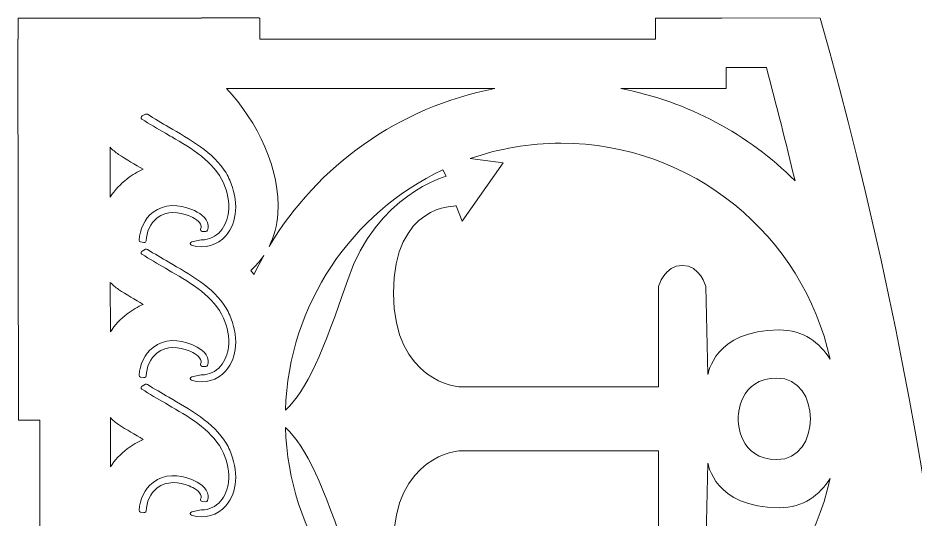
# Model space of a CAD drawing. Header units: millimetres. Extents: x -1460 to 1460, y -777 to 775.
# Drawn here: x -72.3 to 54.8, y 328.1 to 399.1 of the extents above; entities that cross this region are included whole.
import ezdxf

# ---------------------------------------------------------------- set-up
doc = ezdxf.new("R2010")
doc.units = ezdxf.units.MM
doc.header["$MEASUREMENT"] = 0
doc.layers.add('Camada 1', color=7, linetype='Continuous')

msp = doc.modelspace()

# ---------------------------------------------------------------- linework, layer by layer
at = {"layer": 'Camada 1', "color": 250, "lineweight": 20}
for points, knots in [([(41.3038, 85.1069), (41.3038, 85.1069), (41.3038, 85.1102), (41.3038, 85.1102), (41.3038, 85.1102), (41.3038, 85.1102), (41.5747, 85.1103), (41.5747, 85.1103), (41.5747, 85.1103), (70.9143, 189.7445), (70.824, 294.5182), (41.3038, 399.1147), (41.3038, 399.1147), (41.3038, 399.1147), (27.3329, 399.1216), (27.3329, 399.1216), (27.3329, 399.1216), (27.3329, 399.1216), (27.3349, 399.1147), (27.3349, 399.1147), (27.3349, 399.1147), (27.3349, 399.1147), (18.0011, 399.1147), (18.0011, 399.1147), (18.0011, 399.1147), (18.0011, 399.1147), (18.0011, 396.0999), (18.0011, 396.0999), (18.0011, 396.0999), (18.0011, 396.0999), (2.0593, 396.0999), (2.0593, 396.0999), (2.0593, 396.0999), (2.0593, 396.0999), (-8.4928, 396.0999), (-8.4928, 396.0999), (-8.4928, 396.0999), (-8.4928, 396.0999), (-32.083, 396.0999), (-32.083, 396.0999), (-32.083, 396.0999), (-32.083, 396.0999), (-38.0638, 396.0999), (-38.0638, 396.0999), (-38.0638, 396.0999), (-38.0638, 396.0999), (-38.0638, 399.0489), (-38.0638, 399.0489), (-38.0638, 399.0489), (-38.0638, 399.0489), (-38.0657, 399.0501), (-38.0657, 399.0501), (-38.0657, 399.0501), (-38.0657, 399.0501), (-38.0676, 399.0513), (-38.0676, 399.0513), (-38.0676, 399.0513), (-38.0676, 399.0513), (-38.0695, 399.0524), (-38.0695, 399.0524), (-38.0695, 399.0524), (-38.0695, 399.0524), (-38.0714, 399.0536), (-38.0714, 399.0536), (-38.0714, 399.0536), (-38.0714, 399.0536), (-38.0733, 399.0548), (-38.0733, 399.0548), (-38.0733, 399.0548), (-38.0733, 399.0548), (-38.0752, 399.056), (-38.0752, 399.056), (-38.0752, 399.056), (-38.0752, 399.056), (-38.0771, 399.0572), (-38.0771, 399.0572), (-38.0771, 399.0572), (-38.0771, 399.0572), (-38.0789, 399.0584), (-38.0789, 399.0584), (-38.0789, 399.0584), (-38.0789, 399.0584), (-38.0808, 399.0595), (-38.0808, 399.0595), (-38.0808, 399.0595), (-38.0808, 399.0595), (-38.0827, 399.0607), (-38.0827, 399.0607), (-38.0827, 399.0607), (-38.0827, 399.0607), (-38.0846, 399.0619), (-38.0846, 399.0619), (-38.0846, 399.0619), (-38.0846, 399.0619), (-38.0865, 399.0631), (-38.0865, 399.0631), (-38.0865, 399.0631), (-38.0865, 399.0631), (-38.0884, 399.0643), (-38.0884, 399.0643), (-38.0884, 399.0643), (-38.0884, 399.0643), (-38.0903, 399.0654), (-38.0903, 399.0654), (-38.0903, 399.0654), (-38.0903, 399.0654), (-38.0922, 399.0666), (-38.0922, 399.0666), (-38.0922, 399.0666), (-38.0922, 399.0666), (-38.0941, 399.0678), (-38.0941, 399.0678), (-38.0941, 399.0678), (-38.0941, 399.0678), (-38.096, 399.069), (-38.096, 399.069), (-38.096, 399.069), (-38.096, 399.069), (-38.0979, 399.0702), (-38.0979, 399.0702), (-38.0979, 399.0702), (-38.0979, 399.0702), (-38.1016, 399.0725), (-38.1016, 399.0725), (-38.1016, 399.0725), (-38.1016, 399.0725), (-38.1035, 399.0737), (-38.1035, 399.0737), (-38.1035, 399.0737), (-38.1035, 399.0737), (-38.1054, 399.0749), (-38.1054, 399.0749), (-38.1054, 399.0749), (-38.1054, 399.0749), (-38.1073, 399.0761), (-38.1073, 399.0761), (-38.1073, 399.0761), (-38.1073, 399.0761), (-38.1092, 399.0773), (-38.1092, 399.0773), (-38.1092, 399.0773), (-38.1092, 399.0773), (-38.1168, 399.082), (-38.1168, 399.082), (-38.1168, 399.082), (-38.1168, 399.082), (-38.1187, 399.0832), (-38.1187, 399.0832), (-38.1187, 399.0832), (-38.1187, 399.0832), (-38.1206, 399.0844), (-38.1206, 399.0844), (-38.1206, 399.0844), (-38.1206, 399.0844), (-38.1243, 399.0867), (-38.1243, 399.0867), (-38.1243, 399.0867), (-38.1243, 399.0867), (-38.1262, 399.0879), (-38.1262, 399.0879), (-38.1262, 399.0879), (-38.1262, 399.0879), (-38.1281, 399.0891), (-38.1281, 399.0891), (-38.1281, 399.0891), (-38.1281, 399.0891), (-38.13, 399.0903), (-38.13, 399.0903), (-38.13, 399.0903), (-38.13, 399.0903), (-38.1319, 399.0915), (-38.1319, 399.0915), (-38.1319, 399.0915), (-38.1319, 399.0915), (-38.1413, 399.0974), (-38.1413, 399.0974), (-38.1413, 399.0974), (-38.1413, 399.0974), (-38.1432, 399.0986), (-38.1432, 399.0986), (-38.1432, 399.0986), (-38.1432, 399.0986), (-38.1451, 399.0998), (-38.1451, 399.0998), (-38.1451, 399.0998), (-38.1451, 399.0998), (-38.1527, 399.1045), (-38.1527, 399.1045), (-38.1527, 399.1045), (-38.1527, 399.1045), (-38.1546, 399.1057), (-38.1546, 399.1057), (-38.1546, 399.1057), (-38.1546, 399.1057), (-38.1565, 399.1069), (-38.1565, 399.1069), (-38.1565, 399.1069), (-38.1565, 399.1069), (-38.1584, 399.1081), (-38.1584, 399.1081), (-38.1584, 399.1081), (-38.1584, 399.1081), (-38.1602, 399.1092), (-38.1602, 399.1092), (-38.1602, 399.1092), (-38.1602, 399.1092), (-38.1621, 399.1104), (-38.1621, 399.1104), (-38.1621, 399.1104), (-38.1621, 399.1104), (-38.164, 399.1116), (-38.164, 399.1116), (-38.164, 399.1116), (-38.164, 399.1116), (-38.1659, 399.1128), (-38.1659, 399.1128), (-38.1659, 399.1128), (-38.1659, 399.1128), (-38.1678, 399.114), (-38.1678, 399.114), (-38.1678, 399.114), (-38.1678, 399.114), (-38.1688, 399.1147), (-38.1688, 399.1147), (-38.1688, 399.1147), (-38.1688, 399.1147), (-38.1689, 399.1147), (-38.1689, 399.1147), (-38.1689, 399.1147), (-38.1689, 399.1147), (-38.1848, 399.1247), (-38.1848, 399.1247), (-38.1848, 399.1247), (-38.1848, 399.1247), (-46.3649, 399.1176), (-46.3649, 399.1176), (-46.3649, 399.1176), (-46.3649, 399.1176), (-46.3617, 399.1147), (-46.3617, 399.1147), (-46.3617, 399.1147), (-46.3617, 399.1147), (-54.3028, 399.1147), (-54.3028, 399.1147), (-54.3028, 399.1147), (-54.3028, 399.1147), (-54.3028, 399.1155), (-54.3028, 399.1155), (-54.3028, 399.1155), (-54.3028, 399.1155), (-55.2234, 399.1147), (-55.2234, 399.1147), (-55.2234, 399.1147), (-55.2234, 399.1147), (-72.3348, 399.1147), (-72.3348, 399.1147), (-72.3348, 399.1147), (-72.3348, 399.1147), (-72.3348, 396.0998), (-72.3348, 396.0998), (-72.3348, 396.0998), (-72.3348, 396.0998), (-72.3489, 396.0998), (-72.3489, 396.0998), (-72.3489, 396.0998), (-72.3489, 396.0998), (-72.2484, 342.0998), (-72.2484, 342.0998), (-72.2484, 342.0998), (-72.2484, 342.0998), (-69.2484, 342.0998), (-69.2484, 342.0998), (-69.2484, 342.0998), (-69.2484, 342.0998), (-69.2421, 242.1123), (-69.2421, 242.1123), (-69.2421, 242.1123), (-69.2421, 242.1123), (-69.2484, 142.1248), (-69.2484, 142.1248), (-69.2484, 142.1248), (-69.2484, 142.1248), (-72.2484, 142.1248), (-72.2484, 142.1248), (-72.2484, 142.1248), (-72.2484, 142.1248), (-72.2486, 93.1122), (-72.2486, 93.1122), (-72.2486, 93.1122), (-72.2486, 93.1122), (-72.3348, 93.1122), (-72.3348, 93.1122), (-72.3348, 93.1122), (-72.3348, 93.1122), (-72.3348, 85.1069), (-72.3348, 85.1069), (-72.3348, 85.1069), (-72.3348, 85.1069), (-45.904, 85.1069), (-45.904, 85.1069), (-45.904, 85.1069), (-45.904, 85.1069), (-38.1848, 85.1002), (-38.1848, 85.1002), (-38.1848, 85.1002), (-38.1848, 85.1002), (-38.1742, 85.1069), (-38.1742, 85.1069), (-38.1742, 85.1069), (-38.1742, 85.1069), (-38.1688, 85.1069), (-38.1688, 85.1069), (-38.1688, 85.1069), (-38.1688, 85.1069), (-38.0638, 85.1727), (-38.0638, 85.1727), (-38.0638, 85.1727), (-38.0638, 85.1727), (-38.0638, 85.176), (-38.0638, 85.176), (-38.0638, 85.176), (-38.0638, 85.176), (-37.958, 85.2417), (-37.958, 85.2417), (-37.958, 85.2417), (-37.958, 85.2417), (-37.958, 88.1217), (-37.958, 88.1217), (-37.958, 88.1217), (-37.958, 88.1217), (-32.083, 88.1217), (-32.083, 88.1217), (-32.083, 88.1217), (-32.083, 88.1217), (-8.4928, 88.1217), (-8.4928, 88.1217), (-8.4928, 88.1217), (-8.4928, 88.1217), (2.0593, 88.1217), (2.0593, 88.1217), (2.0593, 88.1217), (2.0593, 88.1217), (18.0011, 88.1217), (18.0011, 88.1217), (18.0011, 88.1217), (18.0011, 88.1217), (18.0011, 85.1069), (18.0011, 85.1069), (18.0011, 85.1069), (18.0011, 85.1069), (27.6055, 85.1069), (27.6055, 85.1069), (27.6055, 85.1069), (27.6055, 85.1069), (27.6045, 85.1034), (27.6045, 85.1034), (27.6045, 85.1034), (27.6045, 85.1034), (34.6908, 85.1069), (34.6908, 85.1069), (34.6908, 85.1069), (34.6908, 85.1069), (41.3038, 85.1069), (41.3038, 85.1069)], [0, 0, 0, 0, 0.01086957, 0.01086957, 0.01086957, 0.01086957, 0.02173913, 0.02173913, 0.02173913, 0.02173913, 0.0326087, 0.0326087, 0.0326087, 0.0326087, 0.04347826, 0.04347826, 0.04347826, 0.04347826, 0.05434783, 0.05434783, 0.05434783, 0.05434783, 0.06521739, 0.06521739, 0.06521739, 0.06521739, 0.07608696, 0.07608696, 0.07608696, 0.07608696, 0.08695652, 0.08695652, 0.08695652, 0.08695652, 0.09782609, 0.09782609, 0.09782609, 0.09782609, 0.10869565, 0.10869565, 0.10869565, 0.10869565, 0.11956522, 0.11956522, 0.11956522, 0.11956522, 0.13043478, 0.13043478, 0.13043478, 0.13043478, 0.14130435, 0.14130435, 0.14130435, 0.14130435, 0.15217391, 0.15217391, 0.15217391, 0.15217391, 0.16304348, 0.16304348, 0.16304348, 0.16304348, 0.17391304, 0.17391304, 0.17391304, 0.17391304, 0.18478261, 0.18478261, 0.18478261, 0.18478261, 0.19565217, 0.19565217, 0.19565217, 0.19565217, 0.20652174, 0.20652174, 0.20652174, 0.20652174, 0.2173913, 0.2173913, 0.2173913, 0.2173913, 0.22826087, 0.22826087, 0.22826087, 0.22826087, 0.23913043, 0.23913043, 0.23913043, 0.23913043, 0.25, 0.25, 0.25, 0.25, 0.26086957, 0.26086957, 0.26086957, 0.26086957, 0.27173913, 0.27173913, 0.27173913, 0.27173913, 0.2826087, 0.2826087, 0.2826087, 0.2826087, 0.29347826, 0.29347826, 0.29347826, 0.29347826, 0.30434783, 0.30434783, 0.30434783, 0.30434783, 0.31521739, 0.31521739, 0.31521739, 0.31521739, 0.32608696, 0.32608696, 0.32608696, 0.32608696, 0.33695652, 0.33695652, 0.33695652, 0.33695652, 0.34782609, 0.34782609, 0.34782609, 0.34782609, 0.35869565, 0.35869565, 0.35869565, 0.35869565, 0.36956522, 0.36956522, 0.36956522, 0.36956522, 0.38043478, 0.38043478, 0.38043478, 0.38043478, 0.39130435, 0.39130435, 0.39130435, 0.39130435, 0.40217391, 0.40217391, 0.40217391, 0.40217391, 0.41304348, 0.41304348, 0.41304348, 0.41304348, 0.42391304, 0.42391304, 0.42391304, 0.42391304, 0.43478261, 0.43478261, 0.43478261, 0.43478261, 0.44565217, 0.44565217, 0.44565217, 0.44565217, 0.45652174, 0.45652174, 0.45652174, 0.45652174, 0.4673913, 0.4673913, 0.4673913, 0.4673913, 0.47826087, 0.47826087, 0.47826087, 0.47826087, 0.48913043, 0.48913043, 0.48913043, 0.48913043, 0.5, 0.5, 0.5, 0.5, 0.51086957, 0.51086957, 0.51086957, 0.51086957, 0.52173913, 0.52173913, 0.52173913, 0.52173913, 0.5326087, 0.5326087, 0.5326087, 0.5326087, 0.54347826, 0.54347826, 0.54347826, 0.54347826, 0.55434783, 0.55434783, 0.55434783, 0.55434783, 0.56521739, 0.56521739, 0.56521739, 0.56521739, 0.57608696, 0.57608696, 0.57608696, 0.57608696, 0.58695652, 0.58695652, 0.58695652, 0.58695652, 0.59782609, 0.59782609, 0.59782609, 0.59782609, 0.60869565, 0.60869565, 0.60869565, 0.60869565, 0.61956522, 0.61956522, 0.61956522, 0.61956522, 0.63043478, 0.63043478, 0.63043478, 0.63043478, 0.64130435, 0.64130435, 0.64130435, 0.64130435, 0.65217391, 0.65217391, 0.65217391, 0.65217391, 0.66304348, 0.66304348, 0.66304348, 0.66304348, 0.67391304, 0.67391304, 0.67391304, 0.67391304, 0.68478261, 0.68478261, 0.68478261, 0.68478261, 0.69565217, 0.69565217, 0.69565217, 0.69565217, 0.70652174, 0.70652174, 0.70652174, 0.70652174, 0.7173913, 0.7173913, 0.7173913, 0.7173913, 0.72826087, 0.72826087, 0.72826087, 0.72826087, 0.73913043, 0.73913043, 0.73913043, 0.73913043, 0.75, 0.75, 0.75, 0.75, 0.76086957, 0.76086957, 0.76086957, 0.76086957, 0.77173913, 0.77173913, 0.77173913, 0.77173913, 0.7826087, 0.7826087, 0.7826087, 0.7826087, 0.79347826, 0.79347826, 0.79347826, 0.79347826, 0.80434783, 0.80434783, 0.80434783, 0.80434783, 0.81521739, 0.81521739, 0.81521739, 0.81521739, 0.82608696, 0.82608696, 0.82608696, 0.82608696, 0.83695652, 0.83695652, 0.83695652, 0.83695652, 0.84782609, 0.84782609, 0.84782609, 0.84782609, 0.85869565, 0.85869565, 0.85869565, 0.85869565, 0.86956522, 0.86956522, 0.86956522, 0.86956522, 0.88043478, 0.88043478, 0.88043478, 0.88043478, 0.89130435, 0.89130435, 0.89130435, 0.89130435, 0.90217391, 0.90217391, 0.90217391, 0.90217391, 0.91304348, 0.91304348, 0.91304348, 0.91304348, 0.92391304, 0.92391304, 0.92391304, 0.92391304, 0.93478261, 0.93478261, 0.93478261, 0.93478261, 0.94565217, 0.94565217, 0.94565217, 0.94565217, 0.95652174, 0.95652174, 0.95652174, 0.95652174, 0.9673913, 0.9673913, 0.9673913, 0.9673913, 0.97826087, 0.97826087, 0.97826087, 0.97826087, 1, 1, 1, 1]), ([(13.0506, 389.0999), (22.5956, 387.2916), (31.1339, 382.6383), (37.7469, 376.0513), (37.7469, 376.0513), (36.4702, 381.4204), (35.1164, 386.7755), (33.6843, 392.1147), (33.6843, 392.1147), (33.6843, 392.1147), (28.0011, 392.1147), (28.0011, 392.1147), (28.0011, 392.1147), (28.0011, 392.1147), (28.0011, 389.0999), (28.0011, 389.0999), (28.0011, 389.0999), (28.0011, 389.0999), (13.0506, 389.0999), (13.0506, 389.0999)], [0, 0, 0, 0, 0.16666667, 0.16666667, 0.16666667, 0.16666667, 0.33333333, 0.33333333, 0.33333333, 0.33333333, 0.5, 0.5, 0.5, 0.5, 0.66666667, 0.66666667, 0.66666667, 0.66666667, 1, 1, 1, 1]), ([(-36.7574, 366.7461), (-29.8975, 378.1971), (-18.3644, 386.5269), (-4.7929, 389.0999), (-4.7929, 389.0999), (-4.7929, 389.0999), (-42.8099, 389.0999), (-42.8099, 389.0999), (-42.8099, 389.0999), (-38.4191, 384.4711), (-35.0771, 377.6285), (-35.5312, 371.3412), (-35.5312, 371.3412), (-35.6474, 369.7313), (-36.0541, 368.1693), (-36.7574, 366.7461)], [0, 0, 0, 0, 0.2, 0.2, 0.2, 0.2, 0.4, 0.4, 0.4, 0.4, 0.6, 0.6, 0.6, 0.6, 1, 1, 1, 1]), ([(-54.0119, 385.4656), (-53.019, 384.8233), (-51.9922, 384.2359), (-50.9678, 383.646), (-50.9678, 383.646), (-48.0955, 381.9925), (-44.6275, 380.0585), (-42.8658, 377.154), (-42.8658, 377.154), (-42.665, 376.8229), (-42.4858, 376.4787), (-42.3318, 376.1232), (-42.3318, 376.1232), (-41.7437, 374.765), (-41.4085, 373.257), (-41.5156, 371.7732), (-41.5156, 371.7732), (-41.6086, 370.4851), (-42.0393, 369.2383), (-42.8999, 368.2596), (-42.8999, 368.2596), (-44.1131, 366.8797), (-45.9058, 366.3825), (-47.6653, 366.89), (-47.6653, 366.89), (-47.6653, 366.89), (-47.7463, 366.9133), (-47.7463, 366.9133), (-47.7463, 366.9133), (-47.859, 366.9457), (-47.9324, 367.0478), (-47.9276, 367.1649), (-47.9276, 367.1649), (-47.9227, 367.2819), (-47.8412, 367.3775), (-47.7264, 367.4005), (-47.7264, 367.4005), (-47.7264, 367.4005), (-46.375, 367.6728), (-46.375, 367.6728), (-46.375, 367.6728), (-46.3573, 367.6764), (-46.3419, 367.6779), (-46.3238, 367.6778), (-46.3238, 367.6778), (-45.2741, 367.6705), (-44.3295, 368.126), (-43.6399, 368.9104), (-43.6399, 368.9104), (-42.989, 369.6508), (-42.6331, 370.6364), (-42.52, 371.6062), (-42.52, 371.6062), (-42.3557, 373.014), (-42.6782, 374.4421), (-43.2364, 375.7316), (-43.2364, 375.7316), (-44.5189, 378.6933), (-47.8481, 380.6955), (-50.5311, 382.2557), (-50.5311, 382.2557), (-50.8401, 382.4353), (-51.1499, 382.6136), (-51.4597, 382.7919), (-51.4597, 382.7919), (-52.5828, 383.4387), (-53.7092, 384.0821), (-54.791, 384.7969), (-54.791, 384.7969), (-54.8681, 384.8478), (-54.9089, 384.9299), (-54.9031, 385.0221), (-54.9031, 385.0221), (-54.8974, 385.1143), (-54.8465, 385.1907), (-54.7635, 385.2316), (-54.7635, 385.2316), (-54.7635, 385.2316), (-54.2592, 385.4799), (-54.2592, 385.4799), (-54.2592, 385.4799), (-54.1778, 385.52), (-54.0883, 385.5148), (-54.0119, 385.4656)], [0, 0, 0, 0, 0.04545455, 0.04545455, 0.04545455, 0.04545455, 0.09090909, 0.09090909, 0.09090909, 0.09090909, 0.13636364, 0.13636364, 0.13636364, 0.13636364, 0.18181818, 0.18181818, 0.18181818, 0.18181818, 0.22727273, 0.22727273, 0.22727273, 0.22727273, 0.27272727, 0.27272727, 0.27272727, 0.27272727, 0.31818182, 0.31818182, 0.31818182, 0.31818182, 0.36363636, 0.36363636, 0.36363636, 0.36363636, 0.40909091, 0.40909091, 0.40909091, 0.40909091, 0.45454545, 0.45454545, 0.45454545, 0.45454545, 0.5, 0.5, 0.5, 0.5, 0.54545455, 0.54545455, 0.54545455, 0.54545455, 0.59090909, 0.59090909, 0.59090909, 0.59090909, 0.63636364, 0.63636364, 0.63636364, 0.63636364, 0.68181818, 0.68181818, 0.68181818, 0.68181818, 0.72727273, 0.72727273, 0.72727273, 0.72727273, 0.77272727, 0.77272727, 0.77272727, 0.77272727, 0.81818182, 0.81818182, 0.81818182, 0.81818182, 0.86363636, 0.86363636, 0.86363636, 0.86363636, 0.90909091, 0.90909091, 0.90909091, 0.90909091, 1, 1, 1, 1]), ([(42.7205, 350.7705), (41.2617, 353.0564), (38.9963, 354.9097), (35.4816, 354.9097), (35.4816, 354.9097), (26.3067, 354.9097), (25.4167, 348.5936), (25.4167, 348.5936), (25.4167, 348.5936), (25.4167, 348.5936), (25.109, 361.0655), (25.109, 361.0655), (25.109, 361.0655), (25.109, 361.0655), (24.3011, 364.0559), (21.7798, 364.0559), (21.7798, 364.0559), (19.2582, 364.0559), (18.3991, 361.0655), (18.3991, 361.0655), (18.3991, 361.0655), (18.3991, 361.0655), (18.3991, 346.8186), (18.3991, 346.8186), (18.3991, 346.8186), (18.3991, 346.8186), (-9.787, 346.8186), (-9.787, 346.8186), (-9.787, 346.8186), (-9.787, 346.8186), (-19.1341, 347.505), (-19.1341, 360.1357), (-19.1341, 360.1357), (-19.1341, 372.7672), (-10.2733, 372.477), (-10.2733, 372.477), (-10.2733, 372.477), (-10.2733, 372.477), (-9.4226, 370.299), (-9.4226, 370.299), (-9.4226, 370.299), (-9.4226, 370.299), (-3.6105, 378.5744), (-3.6105, 378.5744), (-3.6105, 378.5744), (-3.6105, 378.5744), (-8.259, 379.2009), (-8.259, 379.2009), (-8.259, 379.2009), (-4.2365, 380.6006), (0.0842, 381.3639), (4.5836, 381.3639), (4.5836, 381.3639), (23.2481, 381.3639), (38.8523, 368.2716), (42.7205, 350.7705)], [0, 0, 0, 0, 0.06666667, 0.06666667, 0.06666667, 0.06666667, 0.13333333, 0.13333333, 0.13333333, 0.13333333, 0.2, 0.2, 0.2, 0.2, 0.26666667, 0.26666667, 0.26666667, 0.26666667, 0.33333333, 0.33333333, 0.33333333, 0.33333333, 0.4, 0.4, 0.4, 0.4, 0.46666667, 0.46666667, 0.46666667, 0.46666667, 0.53333333, 0.53333333, 0.53333333, 0.53333333, 0.6, 0.6, 0.6, 0.6, 0.66666667, 0.66666667, 0.66666667, 0.66666667, 0.73333333, 0.73333333, 0.73333333, 0.73333333, 0.8, 0.8, 0.8, 0.8, 0.86666667, 0.86666667, 0.86666667, 0.86666667, 1, 1, 1, 1]), ([(-59.2997, 380.828), (-59.2997, 380.828), (-59.2871, 373.7204), (-59.2871, 373.7204), (-59.2871, 373.7204), (-58.6414, 374.7059), (-57.8344, 375.5913), (-56.8683, 376.334), (-56.8683, 376.334), (-56.1481, 376.8877), (-55.3834, 377.331), (-54.5888, 377.67), (-54.5888, 377.67), (-55.7744, 378.3528), (-56.956, 379.036), (-58.0985, 379.7909), (-58.0985, 379.7909), (-58.5467, 380.087), (-58.949, 380.4368), (-59.2997, 380.828)], [0, 0, 0, 0, 0.16666667, 0.16666667, 0.16666667, 0.16666667, 0.33333333, 0.33333333, 0.33333333, 0.33333333, 0.5, 0.5, 0.5, 0.5, 0.66666667, 0.66666667, 0.66666667, 0.66666667, 1, 1, 1, 1]), ([(-12.1493, 377.6061), (-12.1493, 377.6061), (-11.6802, 376.687), (-11.6802, 376.687), (-11.6802, 376.687), (-11.6802, 376.687), (-21.5421, 374.0737), (-25.6296, 362.0233), (-25.6296, 362.0233), (-29.1065, 351.776), (-31.3846, 346.3596), (-34.4548, 343.5397), (-34.4548, 343.5397), (-33.9867, 358.5963), (-24.9987, 371.5049), (-12.1493, 377.6061)], [0, 0, 0, 0, 0.2, 0.2, 0.2, 0.2, 0.4, 0.4, 0.4, 0.4, 0.6, 0.6, 0.6, 0.6, 1, 1, 1, 1]), ([(-55.1816, 367.6356), (-55.0574, 369.154), (-54.4428, 370.6304), (-53.2114, 371.5772), (-53.2114, 371.5772), (-51.5885, 372.8247), (-49.5241, 372.7258), (-47.7089, 371.9789), (-47.7089, 371.9789), (-46.7317, 371.5766), (-45.5157, 370.8727), (-45.416, 369.6977), (-45.416, 369.6977), (-45.3967, 369.4701), (-45.4225, 369.2445), (-45.485, 369.0254), (-45.485, 369.0254), (-45.5176, 368.9113), (-45.6218, 368.8372), (-45.7402, 368.8435), (-45.7402, 368.8435), (-45.7402, 368.8435), (-46.2414, 368.8708), (-46.2414, 368.8708), (-46.2414, 368.8708), (-46.3237, 368.8752), (-46.3926, 368.9148), (-46.4378, 368.9839), (-46.4378, 368.9839), (-46.483, 369.0529), (-46.4919, 369.132), (-46.4631, 369.2092), (-46.4631, 369.2092), (-46.4142, 369.3399), (-46.3865, 369.4785), (-46.3984, 369.6184), (-46.3984, 369.6184), (-46.4585, 370.3249), (-47.5138, 370.8332), (-48.0837, 371.0676), (-48.0837, 371.0676), (-49.56, 371.6749), (-51.2786, 371.8197), (-52.6102, 370.7959), (-52.6102, 370.7959), (-53.6283, 370.0132), (-54.108, 368.7685), (-54.2026, 367.5181), (-54.2026, 367.5181), (-54.208, 367.4454), (-54.2403, 367.3849), (-54.2977, 367.3397), (-54.2977, 367.3397), (-54.355, 367.2946), (-54.4214, 367.2774), (-54.4933, 367.2893), (-54.4933, 367.2893), (-54.4933, 367.2893), (-54.9718, 367.3674), (-54.9718, 367.3674), (-54.9718, 367.3674), (-55.1013, 367.3886), (-55.1923, 367.505), (-55.1816, 367.6356)], [0, 0, 0, 0, 0.05882353, 0.05882353, 0.05882353, 0.05882353, 0.11764706, 0.11764706, 0.11764706, 0.11764706, 0.17647059, 0.17647059, 0.17647059, 0.17647059, 0.23529412, 0.23529412, 0.23529412, 0.23529412, 0.29411765, 0.29411765, 0.29411765, 0.29411765, 0.35294118, 0.35294118, 0.35294118, 0.35294118, 0.41176471, 0.41176471, 0.41176471, 0.41176471, 0.47058824, 0.47058824, 0.47058824, 0.47058824, 0.52941176, 0.52941176, 0.52941176, 0.52941176, 0.58823529, 0.58823529, 0.58823529, 0.58823529, 0.64705882, 0.64705882, 0.64705882, 0.64705882, 0.70588235, 0.70588235, 0.70588235, 0.70588235, 0.76470588, 0.76470588, 0.76470588, 0.76470588, 0.82352941, 0.82352941, 0.82352941, 0.82352941, 0.88235294, 0.88235294, 0.88235294, 0.88235294, 1, 1, 1, 1]), ([(-54.0119, 366.3241), (-53.019, 365.6819), (-51.9922, 365.0944), (-50.9678, 364.5046), (-50.9678, 364.5046), (-48.0955, 362.851), (-44.6275, 360.917), (-42.8658, 358.0125), (-42.8658, 358.0125), (-42.665, 357.6814), (-42.4858, 357.3372), (-42.3318, 356.9817), (-42.3318, 356.9817), (-41.7437, 355.6235), (-41.4085, 354.1155), (-41.5156, 352.6317), (-41.5156, 352.6317), (-41.6086, 351.3437), (-42.0393, 350.0968), (-42.8999, 349.1181), (-42.8999, 349.1181), (-44.1131, 347.7382), (-45.9058, 347.241), (-47.6653, 347.7485), (-47.6653, 347.7485), (-47.6653, 347.7485), (-47.7463, 347.7719), (-47.7463, 347.7719), (-47.7463, 347.7719), (-47.859, 347.8043), (-47.9324, 347.9063), (-47.9276, 348.0234), (-47.9276, 348.0234), (-47.9227, 348.1404), (-47.8412, 348.236), (-47.7264, 348.2591), (-47.7264, 348.2591), (-47.7264, 348.2591), (-46.375, 348.5314), (-46.375, 348.5314), (-46.375, 348.5314), (-46.3573, 348.5349), (-46.3419, 348.5364), (-46.3238, 348.5363), (-46.3238, 348.5363), (-45.2741, 348.5291), (-44.3295, 348.9846), (-43.6399, 349.769), (-43.6399, 349.769), (-42.989, 350.5093), (-42.6331, 351.495), (-42.52, 352.4648), (-42.52, 352.4648), (-42.3557, 353.8725), (-42.6782, 355.3006), (-43.2364, 356.5901), (-43.2364, 356.5901), (-44.5189, 359.5518), (-47.8481, 361.554), (-50.5311, 363.1142), (-50.5311, 363.1142), (-50.8401, 363.2939), (-51.1499, 363.4722), (-51.4597, 363.6504), (-51.4597, 363.6504), (-52.5828, 364.2972), (-53.7092, 364.9406), (-54.791, 365.6554), (-54.791, 365.6554), (-54.8681, 365.7063), (-54.9089, 365.7884), (-54.9031, 365.8806), (-54.9031, 365.8806), (-54.8974, 365.9728), (-54.8465, 366.0492), (-54.7635, 366.0901), (-54.7635, 366.0901), (-54.7635, 366.0901), (-54.2592, 366.3384), (-54.2592, 366.3384), (-54.2592, 366.3384), (-54.1778, 366.3786), (-54.0883, 366.3733), (-54.0119, 366.3241)], [0, 0, 0, 0, 0.04545455, 0.04545455, 0.04545455, 0.04545455, 0.09090909, 0.09090909, 0.09090909, 0.09090909, 0.13636364, 0.13636364, 0.13636364, 0.13636364, 0.18181818, 0.18181818, 0.18181818, 0.18181818, 0.22727273, 0.22727273, 0.22727273, 0.22727273, 0.27272727, 0.27272727, 0.27272727, 0.27272727, 0.31818182, 0.31818182, 0.31818182, 0.31818182, 0.36363636, 0.36363636, 0.36363636, 0.36363636, 0.40909091, 0.40909091, 0.40909091, 0.40909091, 0.45454545, 0.45454545, 0.45454545, 0.45454545, 0.5, 0.5, 0.5, 0.5, 0.54545455, 0.54545455, 0.54545455, 0.54545455, 0.59090909, 0.59090909, 0.59090909, 0.59090909, 0.63636364, 0.63636364, 0.63636364, 0.63636364, 0.68181818, 0.68181818, 0.68181818, 0.68181818, 0.72727273, 0.72727273, 0.72727273, 0.72727273, 0.77272727, 0.77272727, 0.77272727, 0.77272727, 0.81818182, 0.81818182, 0.81818182, 0.81818182, 0.86363636, 0.86363636, 0.86363636, 0.86363636, 0.90909091, 0.90909091, 0.90909091, 0.90909091, 1, 1, 1, 1]), ([(-38.8874, 362.7752), (-38.4528, 363.686), (-37.9907, 364.5808), (-37.5014, 365.4587), (-37.5014, 365.4587), (-37.7713, 365.0555), (-38.0687, 364.6676), (-38.3939, 364.2977), (-38.3939, 364.2977), (-38.6964, 363.9536), (-39.0173, 363.6328), (-39.354, 363.336), (-39.354, 363.336), (-39.195, 363.1531), (-39.0394, 362.9663), (-38.8874, 362.7752)], [0, 0, 0, 0, 0.2, 0.2, 0.2, 0.2, 0.4, 0.4, 0.4, 0.4, 0.6, 0.6, 0.6, 0.6, 1, 1, 1, 1]), ([(-59.2658, 361.6489), (-59.2658, 361.6489), (-59.2535, 354.6297), (-59.2535, 354.6297), (-59.2535, 354.6297), (-58.6135, 355.5949), (-57.8178, 356.4626), (-56.8683, 357.1925), (-56.8683, 357.1925), (-56.1481, 357.7462), (-55.3834, 358.1895), (-54.5887, 358.5286), (-54.5887, 358.5286), (-55.7744, 359.2112), (-56.956, 359.8945), (-58.0985, 360.6494), (-58.0985, 360.6494), (-58.5323, 360.936), (-58.9231, 361.2728), (-59.2658, 361.6489)], [0, 0, 0, 0, 0.16666667, 0.16666667, 0.16666667, 0.16666667, 0.33333333, 0.33333333, 0.33333333, 0.33333333, 0.5, 0.5, 0.5, 0.5, 0.66666667, 0.66666667, 0.66666667, 0.66666667, 1, 1, 1, 1]), ([(-55.1816, 348.4941), (-55.0574, 350.0126), (-54.4428, 351.4889), (-53.2114, 352.4357), (-53.2114, 352.4357), (-51.5885, 353.6832), (-49.5241, 353.5844), (-47.7089, 352.8374), (-47.7089, 352.8374), (-46.7317, 352.4352), (-45.5157, 351.7312), (-45.416, 350.5563), (-45.416, 350.5563), (-45.3967, 350.3286), (-45.4225, 350.1031), (-45.485, 349.8839), (-45.485, 349.8839), (-45.5176, 349.7699), (-45.6218, 349.6957), (-45.7402, 349.702), (-45.7402, 349.702), (-45.7402, 349.702), (-46.2414, 349.7293), (-46.2414, 349.7293), (-46.2414, 349.7293), (-46.3237, 349.7337), (-46.3926, 349.7734), (-46.4378, 349.8424), (-46.4378, 349.8424), (-46.483, 349.9114), (-46.4919, 349.9905), (-46.4631, 350.0677), (-46.4631, 350.0677), (-46.4142, 350.1984), (-46.3865, 350.337), (-46.3984, 350.4769), (-46.3984, 350.4769), (-46.4585, 351.1834), (-47.5138, 351.6917), (-48.0837, 351.9261), (-48.0837, 351.9261), (-49.56, 352.5334), (-51.2786, 352.6782), (-52.6102, 351.6544), (-52.6102, 351.6544), (-53.6283, 350.8717), (-54.108, 349.627), (-54.2026, 348.3767), (-54.2026, 348.3767), (-54.208, 348.3039), (-54.2403, 348.2434), (-54.2977, 348.1983), (-54.2977, 348.1983), (-54.355, 348.1531), (-54.4214, 348.136), (-54.4933, 348.1478), (-54.4933, 348.1478), (-54.4933, 348.1478), (-54.9718, 348.226), (-54.9718, 348.226), (-54.9718, 348.226), (-55.1013, 348.2471), (-55.1923, 348.3635), (-55.1816, 348.4941)], [0, 0, 0, 0, 0.05882353, 0.05882353, 0.05882353, 0.05882353, 0.11764706, 0.11764706, 0.11764706, 0.11764706, 0.17647059, 0.17647059, 0.17647059, 0.17647059, 0.23529412, 0.23529412, 0.23529412, 0.23529412, 0.29411765, 0.29411765, 0.29411765, 0.29411765, 0.35294118, 0.35294118, 0.35294118, 0.35294118, 0.41176471, 0.41176471, 0.41176471, 0.41176471, 0.47058824, 0.47058824, 0.47058824, 0.47058824, 0.52941176, 0.52941176, 0.52941176, 0.52941176, 0.58823529, 0.58823529, 0.58823529, 0.58823529, 0.64705882, 0.64705882, 0.64705882, 0.64705882, 0.70588235, 0.70588235, 0.70588235, 0.70588235, 0.76470588, 0.76470588, 0.76470588, 0.76470588, 0.82352941, 0.82352941, 0.82352941, 0.82352941, 0.88235294, 0.88235294, 0.88235294, 0.88235294, 1, 1, 1, 1]), ([(-54.0119, 347.1826), (-53.019, 346.5404), (-51.9922, 345.9529), (-50.9678, 345.3631), (-50.9678, 345.3631), (-48.0955, 343.7095), (-44.6275, 341.7755), (-42.8658, 338.871), (-42.8658, 338.871), (-42.665, 338.5399), (-42.4858, 338.1957), (-42.3318, 337.8402), (-42.3318, 337.8402), (-41.7437, 336.482), (-41.4085, 334.974), (-41.5156, 333.4902), (-41.5156, 333.4902), (-41.6086, 332.2022), (-42.0393, 330.9554), (-42.8999, 329.9766), (-42.8999, 329.9766), (-44.1131, 328.5968), (-45.9058, 328.0995), (-47.6653, 328.607), (-47.6653, 328.607), (-47.6653, 328.607), (-47.7463, 328.6304), (-47.7463, 328.6304), (-47.7463, 328.6304), (-47.859, 328.6628), (-47.9324, 328.7648), (-47.9276, 328.8819), (-47.9276, 328.8819), (-47.9227, 328.9989), (-47.8412, 329.0945), (-47.7264, 329.1176), (-47.7264, 329.1176), (-47.7264, 329.1176), (-46.375, 329.3899), (-46.375, 329.3899), (-46.375, 329.3899), (-46.3573, 329.3934), (-46.3419, 329.3949), (-46.3238, 329.3948), (-46.3238, 329.3948), (-45.2741, 329.3876), (-44.3295, 329.8431), (-43.6399, 330.6275), (-43.6399, 330.6275), (-42.989, 331.3678), (-42.6331, 332.3535), (-42.52, 333.3233), (-42.52, 333.3233), (-42.3557, 334.731), (-42.6782, 336.1592), (-43.2364, 337.4486), (-43.2364, 337.4486), (-44.5189, 340.4103), (-47.8481, 342.4125), (-50.5311, 343.9727), (-50.5311, 343.9727), (-50.8401, 344.1524), (-51.1499, 344.3307), (-51.4597, 344.509), (-51.4597, 344.509), (-52.5828, 345.1557), (-53.7092, 345.7991), (-54.791, 346.5139), (-54.791, 346.5139), (-54.8681, 346.5649), (-54.9089, 346.6469), (-54.9031, 346.7391), (-54.9031, 346.7391), (-54.8974, 346.8313), (-54.8465, 346.9077), (-54.7635, 346.9486), (-54.7635, 346.9486), (-54.7635, 346.9486), (-54.2592, 347.197), (-54.2592, 347.197), (-54.2592, 347.197), (-54.1778, 347.2371), (-54.0883, 347.2319), (-54.0119, 347.1826)], [0, 0, 0, 0, 0.04545455, 0.04545455, 0.04545455, 0.04545455, 0.09090909, 0.09090909, 0.09090909, 0.09090909, 0.13636364, 0.13636364, 0.13636364, 0.13636364, 0.18181818, 0.18181818, 0.18181818, 0.18181818, 0.22727273, 0.22727273, 0.22727273, 0.22727273, 0.27272727, 0.27272727, 0.27272727, 0.27272727, 0.31818182, 0.31818182, 0.31818182, 0.31818182, 0.36363636, 0.36363636, 0.36363636, 0.36363636, 0.40909091, 0.40909091, 0.40909091, 0.40909091, 0.45454545, 0.45454545, 0.45454545, 0.45454545, 0.5, 0.5, 0.5, 0.5, 0.54545455, 0.54545455, 0.54545455, 0.54545455, 0.59090909, 0.59090909, 0.59090909, 0.59090909, 0.63636364, 0.63636364, 0.63636364, 0.63636364, 0.68181818, 0.68181818, 0.68181818, 0.68181818, 0.72727273, 0.72727273, 0.72727273, 0.72727273, 0.77272727, 0.77272727, 0.77272727, 0.77272727, 0.81818182, 0.81818182, 0.81818182, 0.81818182, 0.86363636, 0.86363636, 0.86363636, 0.86363636, 0.90909091, 0.90909091, 0.90909091, 0.90909091, 1, 1, 1, 1]), ([(35.1746, 336.5219), (29.7875, 336.5219), (29.671, 341.9067), (29.6697, 342.3041), (29.6697, 342.3041), (29.671, 342.7011), (29.7875, 348.086), (35.1746, 348.086), (35.1746, 348.086), (41.5133, 348.086), (41.5148, 336.5219), (35.1746, 336.5219)], [0, 0, 0, 0, 0.25, 0.25, 0.25, 0.25, 0.5, 0.5, 0.5, 0.5, 1, 1, 1, 1]), ([(-59.2484, 342.4884), (-59.2484, 342.4884), (-59.248, 335.4964), (-59.248, 335.4964), (-59.248, 335.4964), (-58.6089, 336.4583), (-57.815, 337.3233), (-56.8682, 338.0511), (-56.8682, 338.0511), (-56.1479, 338.6048), (-55.3833, 339.0481), (-54.5886, 339.3871), (-54.5886, 339.3871), (-55.7744, 340.0699), (-56.9563, 340.7531), (-58.0988, 341.5081), (-58.0988, 341.5081), (-58.5252, 341.7898), (-58.91, 342.1201), (-59.2484, 342.4884)], [0, 0, 0, 0, 0.16666667, 0.16666667, 0.16666667, 0.16666667, 0.33333333, 0.33333333, 0.33333333, 0.33333333, 0.5, 0.5, 0.5, 0.5, 0.66666667, 0.66666667, 0.66666667, 0.66666667, 1, 1, 1, 1]), ([(-34.4548, 341.0676), (-31.3846, 338.2477), (-29.1065, 332.8321), (-25.6296, 322.5841), (-25.6296, 322.5841), (-21.5421, 310.5338), (-11.6802, 307.9208), (-11.6802, 307.9208), (-11.6802, 307.9208), (-11.6802, 307.9208), (-12.1493, 307.0021), (-12.1493, 307.0021), (-12.1493, 307.0021), (-24.9976, 313.1035), (-33.9865, 326.0113), (-34.4548, 341.0676)], [0, 0, 0, 0, 0.2, 0.2, 0.2, 0.2, 0.4, 0.4, 0.4, 0.4, 0.6, 0.6, 0.6, 0.6, 1, 1, 1, 1]), ([(42.7205, 333.8374), (38.8523, 316.3365), (23.2481, 303.2443), (4.5836, 303.2443), (4.5836, 303.2443), (0.0842, 303.2443), (-4.2369, 304.0069), (-8.259, 305.4073), (-8.259, 305.4073), (-8.259, 305.4073), (-3.6105, 306.0338), (-3.6105, 306.0338), (-3.6105, 306.0338), (-3.6105, 306.0338), (-9.4226, 314.3091), (-9.4226, 314.3091), (-9.4226, 314.3091), (-9.4226, 314.3091), (-10.2733, 312.1309), (-10.2733, 312.1309), (-10.2733, 312.1309), (-10.2733, 312.1309), (-19.1341, 311.841), (-19.1341, 324.4719), (-19.1341, 324.4719), (-19.1341, 337.1026), (-9.787, 337.7896), (-9.787, 337.7896), (-9.787, 337.7896), (-9.787, 337.7896), (18.3991, 337.7896), (18.3991, 337.7896), (18.3991, 337.7896), (18.3991, 337.7896), (18.3991, 323.5427), (18.3991, 323.5427), (18.3991, 323.5427), (18.3991, 323.5427), (19.2582, 320.5523), (21.7798, 320.5523), (21.7798, 320.5523), (24.3011, 320.5523), (25.109, 323.5427), (25.109, 323.5427), (25.109, 323.5427), (25.109, 323.5427), (25.4167, 336.0139), (25.4167, 336.0139), (25.4167, 336.0139), (25.4167, 336.0139), (26.3067, 329.6985), (35.4816, 329.6985), (35.4816, 329.6985), (38.9963, 329.6985), (41.2617, 331.5514), (42.7205, 333.8374)], [0, 0, 0, 0, 0.06666667, 0.06666667, 0.06666667, 0.06666667, 0.13333333, 0.13333333, 0.13333333, 0.13333333, 0.2, 0.2, 0.2, 0.2, 0.26666667, 0.26666667, 0.26666667, 0.26666667, 0.33333333, 0.33333333, 0.33333333, 0.33333333, 0.4, 0.4, 0.4, 0.4, 0.46666667, 0.46666667, 0.46666667, 0.46666667, 0.53333333, 0.53333333, 0.53333333, 0.53333333, 0.6, 0.6, 0.6, 0.6, 0.66666667, 0.66666667, 0.66666667, 0.66666667, 0.73333333, 0.73333333, 0.73333333, 0.73333333, 0.8, 0.8, 0.8, 0.8, 0.86666667, 0.86666667, 0.86666667, 0.86666667, 1, 1, 1, 1]), ([(-55.1816, 329.3527), (-55.0574, 330.8711), (-54.4428, 332.3475), (-53.2114, 333.2942), (-53.2114, 333.2942), (-51.5885, 334.5417), (-49.5241, 334.4429), (-47.7089, 333.6959), (-47.7089, 333.6959), (-46.7317, 333.2937), (-45.5157, 332.5898), (-45.416, 331.4148), (-45.416, 331.4148), (-45.3967, 331.1871), (-45.4225, 330.9616), (-45.485, 330.7425), (-45.485, 330.7425), (-45.5176, 330.6284), (-45.6218, 330.5542), (-45.7402, 330.5606), (-45.7402, 330.5606), (-45.7402, 330.5606), (-46.2414, 330.5878), (-46.2414, 330.5878), (-46.2414, 330.5878), (-46.3237, 330.5923), (-46.3926, 330.6319), (-46.4378, 330.7009), (-46.4378, 330.7009), (-46.483, 330.7699), (-46.4919, 330.849), (-46.4631, 330.9263), (-46.4631, 330.9263), (-46.4142, 331.0569), (-46.3865, 331.1956), (-46.3984, 331.3354), (-46.3984, 331.3354), (-46.4585, 332.042), (-47.5138, 332.5502), (-48.0837, 332.7846), (-48.0837, 332.7846), (-49.56, 333.3919), (-51.2786, 333.5367), (-52.6102, 332.5129), (-52.6102, 332.5129), (-53.6283, 331.7302), (-54.108, 330.4855), (-54.2026, 329.2352), (-54.2026, 329.2352), (-54.208, 329.1624), (-54.2403, 329.1019), (-54.2977, 329.0568), (-54.2977, 329.0568), (-54.355, 329.0116), (-54.4214, 328.9945), (-54.4933, 329.0063), (-54.4933, 329.0063), (-54.4933, 329.0063), (-54.9718, 329.0845), (-54.9718, 329.0845), (-54.9718, 329.0845), (-55.1013, 329.1056), (-55.1923, 329.222), (-55.1816, 329.3527)], [0, 0, 0, 0, 0.05882353, 0.05882353, 0.05882353, 0.05882353, 0.11764706, 0.11764706, 0.11764706, 0.11764706, 0.17647059, 0.17647059, 0.17647059, 0.17647059, 0.23529412, 0.23529412, 0.23529412, 0.23529412, 0.29411765, 0.29411765, 0.29411765, 0.29411765, 0.35294118, 0.35294118, 0.35294118, 0.35294118, 0.41176471, 0.41176471, 0.41176471, 0.41176471, 0.47058824, 0.47058824, 0.47058824, 0.47058824, 0.52941176, 0.52941176, 0.52941176, 0.52941176, 0.58823529, 0.58823529, 0.58823529, 0.58823529, 0.64705882, 0.64705882, 0.64705882, 0.64705882, 0.70588235, 0.70588235, 0.70588235, 0.70588235, 0.76470588, 0.76470588, 0.76470588, 0.76470588, 0.82352941, 0.82352941, 0.82352941, 0.82352941, 0.88235294, 0.88235294, 0.88235294, 0.88235294, 1, 1, 1, 1])]:
    msp.add_open_spline(points, degree=3, knots=knots, dxfattribs=at)

doc.saveas('drawing.dxf')
